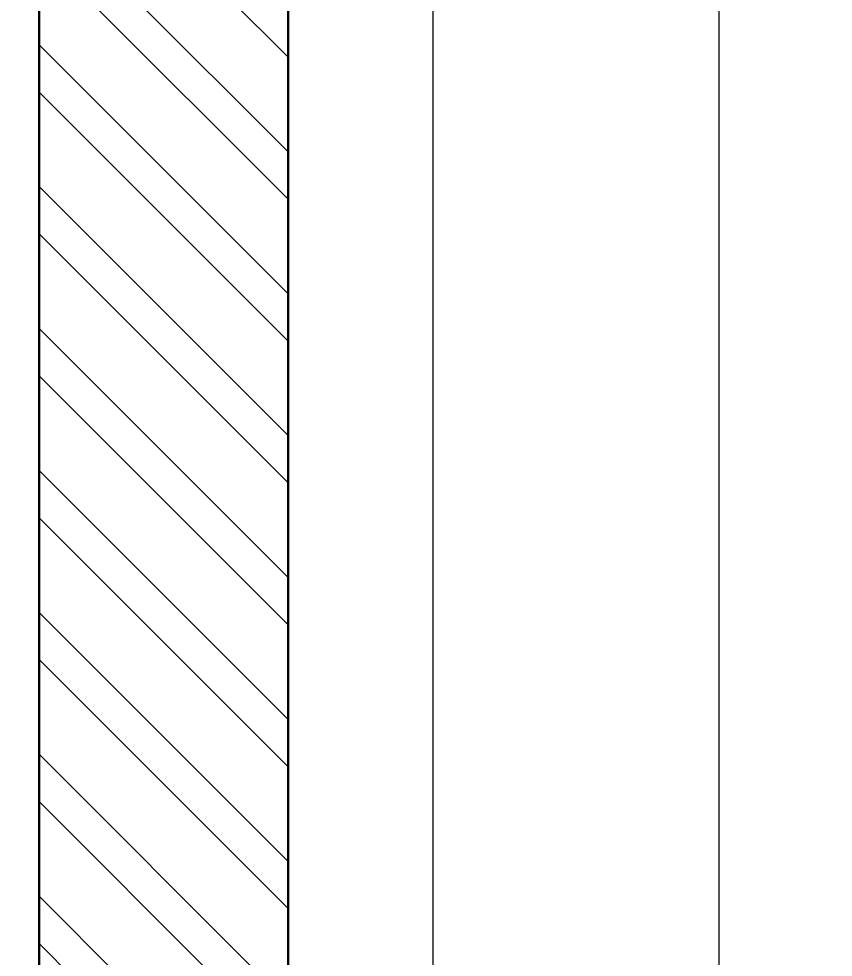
# Model space of a CAD drawing. Header units: millimetres. Extents: x -49972 to -35289, y -2918842 to -2908283.
# Drawn here: x -36140 to -35289, y -2912863 to -2911883 of the extents above; entities that cross this region are included whole.
import ezdxf

# ---------------------------------------------------------------- set-up
doc = ezdxf.new("R2010")
doc.units = ezdxf.units.MM
doc.header["$LTSCALE"] = 12
doc.header["$MEASUREMENT"] = 0
doc.header["$PDMODE"] = 3
doc.linetypes.add('DOT2', pattern=[0.125, 0, -0.125])
doc.layers.get('0').update_dxf_attribs({"lineweight": 25})
for name, color, linetype, lineweight in [('A-WALL', 93, 'Continuous', 30), ('LENS-TEXT', 31, 'Continuous', 5), ('LENS_DIMENSION', 193, 'Continuous', 0), ('LN-HATCH', 251, 'Continuous', 0)]:
    doc.layers.add(name, color=color, linetype=linetype, lineweight=lineweight)
doc.styles.get("Standard").update_dxf_attribs({"font": 'Arial Narrow.ttf'})
doc.dimstyles.new('Working', dxfattribs={"dimscale": 0.8, "dimtxt": 100, "dimasz": 50, "dimexe": 50, "dimexo": 50, "dimgap": 25, "dimtad": 0, "dimdec": 0, "dimzin": 0, "dimdsep": 46, "dimtxsty": 'Standard', "dimblk": 'ARCHTICK', "dimcen": 0, "dimdle": 50, "dimclrd": 250, "dimclre": 8, "dimclrt": 7, "dimadec": 0, "dimazin": 0, "dimtfac": 1, "dimtdec": 0, "dimtofl": 0, "dimtmove": 1, "dimatfit": 3, "dimfxl": 3, "dimtolj": 1, "dimlwd": 5, "dimlwe": 0, "dimarcsym": 0})

# ---------------------------------------------------------------- blocks, each defined once
blk = doc.blocks.new('chennai mugappair existignd')
at = {"layer": 'LN-HATCH'}
h = blk.add_hatch(dxfattribs=at)
h.set_pattern_fill('ANSI32', color=256, scale=11, angle=89.99999999999999)
h.set_pattern_definition([(134.9999999999999, (-53798.23308117086, 2272851.684984834), (-74.08711299882056, -74.0871129988205), []), (134.9999999999999, (-53798.23308117086, 2272901.076414834), (-74.08711299882056, -74.0871129988205), [])])
h.paths.add_polyline_path([(-7119.733560654393, -2791485.585716469), (-7119.733560654393, -2782305.585716469), (-19582.73356066929, -2782305.585716469), (-19582.73356066929, -2782565.585716469), (-7379.733560654393, -2782565.585716469), (-7379.733560654393, -2788972.585716469), (-8679.733560654391, -2788972.585716469), (-8679.733560654391, -2789132.585716469), (-7379.733560654393, -2789132.585716469), (-7379.733560654393, -2791225.585716469), (-7621.233560654393, -2791225.585716469), (-7621.233560654393, -2791485.585716469)])
h.paths.add_polyline_path([(-8231.233560654393, -2791485.585716469), (-8231.233560654393, -2791225.585716469), (-8519.733560654391, -2791225.585716469), (-8519.733560654391, -2789912.585716469), (-8679.733560654391, -2789912.585716469), (-8679.733560654391, -2791225.585716469), (-13096.73356065439, -2791225.585716469), (-13096.73356065439, -2786155.585716469), (-15352.73356065439, -2786155.585716469), (-15352.73356065439, -2791225.585716469), (-19582.73356066929, -2791225.585716469), (-19582.73356066929, -2791485.585716469), (-15092.73356065439, -2791485.585716469), (-15092.73356065439, -2786435.585716469), (-13356.73356065439, -2786435.585716469), (-13356.73356065439, -2791485.585716469)], flags=17)
at = {"layer": 'A-WALL', "color": 1}
for p, q in [((-7119.733560654393, -2782305.585716469), (-7119.733560654393, -2791485.585716469)), ((-7379.733560654393, -2782565.585716469), (-7379.733560654393, -2788972.585716469))]:
    blk.add_line(p, q, dxfattribs=at)
blk = doc.blocks.new('_ArchTick')
at = {"const_width": 0.15}
blk.add_lwpolyline([(-0.5, -0.5), (0.5, 0.5)], dxfattribs=at)
blk = doc.blocks.new('*D75')
at = {"layer": 'Defpoints', "color": 0, "transparency": 16777216}
for p in [(-36118.73356065434, -2911835.743299144), (-36118.7335606541, -2914235.743299144), (-35707.46914397198, -2914235.743299144)]:
    blk.add_point(p, dxfattribs=at)
at = {"layer": 'LENS_DIMENSION', "color": 8, "lineweight": 5, "transparency": 16777216}
for p, q in [((-35707.46914397198, -2911795.743299144), (-35707.46914397198, -2912917.353121791)), ((-35707.46914397198, -2914275.743299144), (-35707.46914397198, -2913154.133476498))]:
    blk.add_line(p, q, dxfattribs=at)
at = {"layer": 'LENS_DIMENSION', "color": 8, "linetype": 'DOT2', "lineweight": 0, "transparency": 16777216}
for p, q in [((-36078.73356065434, -2911835.743299144), (-35667.46914397198, -2911835.743299144)), ((-36078.7335606541, -2914235.743299144), (-35667.46914397198, -2914235.743299144))]:
    blk.add_line(p, q, dxfattribs=at)
at = {"layer": 'LENS_DIMENSION', "color": 8, "lineweight": 5, "transparency": 16777216, "xscale": 40, "yscale": 40, "zscale": 40}
for p, rotation in [((-35707.46914397198, -2911835.743299144), 90), ((-35707.46914397198, -2914235.743299144), 270)]:
    blk.add_blockref('_ArchTick', p, dxfattribs=dict(at, rotation=rotation))
at = {"layer": 'LENS_DIMENSION', "color": 0, "transparency": 16777216, "insert": (-35707.46914397151, -2913035.743299145), "char_height": 80, "attachment_point": 5, "rotation": 90}
blk.add_mtext('\\A1;2400', dxfattribs=at)
blk = doc.blocks.new('*D80')
at = {"layer": 'Defpoints', "color": 0, "transparency": 16777216}
for p in [(-36118.73356065439, -2909335.743299144), (-35408.75536823568, -2909335.743299144), (-36118.73356065439, -2917995.743299144)]:
    blk.add_point(p, dxfattribs=at)
at = {"layer": 'LENS_DIMENSION', "color": 8, "lineweight": 5, "transparency": 16777216}
for p, q in [((-35408.75536823568, -2909295.743299144), (-35408.75536823568, -2913121.241252761)), ((-35408.75536823568, -2918035.743299144), (-35408.75536823568, -2913665.743299146))]:
    blk.add_line(p, q, dxfattribs=at)
at = {"layer": 'LENS_DIMENSION', "color": 8, "linetype": 'DOT2', "lineweight": 0, "transparency": 16777216}
for p, q in [((-36078.73356065439, -2909335.743299144), (-35368.75536823568, -2909335.743299144)), ((-36078.73356065439, -2917995.743299144), (-35368.75536823568, -2917995.743299144))]:
    blk.add_line(p, q, dxfattribs=at)
at = {"layer": 'LENS_DIMENSION', "color": 8, "lineweight": 5, "transparency": 16777216, "xscale": 40, "yscale": 40, "zscale": 40}
for p, rotation in [((-35408.75536823568, -2909335.743299144), 90), ((-35408.75536823568, -2917995.743299144), 270)]:
    blk.add_blockref('_ArchTick', p, dxfattribs=dict(at, rotation=rotation))
at = {"layer": 'LENS_DIMENSION', "color": 0, "transparency": 16777216, "insert": (-35408.75536823566, -2913393.492275953), "char_height": 80, "attachment_point": 5, "rotation": 90}
blk.add_mtext('\\A1;8660 [28\'-5"]', dxfattribs=at)

msp = doc.modelspace()

# ---------------------------------------------------------------- block references
at = {"layer": 'LENS-TEXT'}
msp.add_blockref('chennai mugappair existignd', (-28739, -126770.1575826756), dxfattribs=at)

# ---------------------------------------------------------------- dimensions: what is measured, and where the dimension line sits
at = {"layer": 'LENS_DIMENSION'}
dim = msp.add_linear_dim(base=(-35408.75536823568, -2909335.743299144), p1=(-36118.73356065439, -2917995.743299144), p2=(-36118.73356065439, -2909335.743299144), angle=90, dimstyle='Working', override={"dimclrd": 8, "dimclrt": 0, "dimfxl": 25}, dxfattribs=at)
dim.commit()
dim.dimension.update_dxf_attribs({"geometry": '*D80', "text_midpoint": (-35408.75536823566, -2913393.492275953), "dimtype": 128})
dim = msp.add_linear_dim(base=(-35707.46914397198, -2914235.743299144), p1=(-36118.73356065434, -2911835.743299144), p2=(-36118.7335606541, -2914235.743299144), angle=90, dimstyle='Working', override={"dimclrd": 8, "dimclrt": 0, "dimfxl": 25}, dxfattribs=at)
dim.commit()
dim.dimension.update_dxf_attribs({"geometry": '*D75', "text_midpoint": (-35707.46914397151, -2913035.743299145)})

doc.saveas('drawing.dxf')
